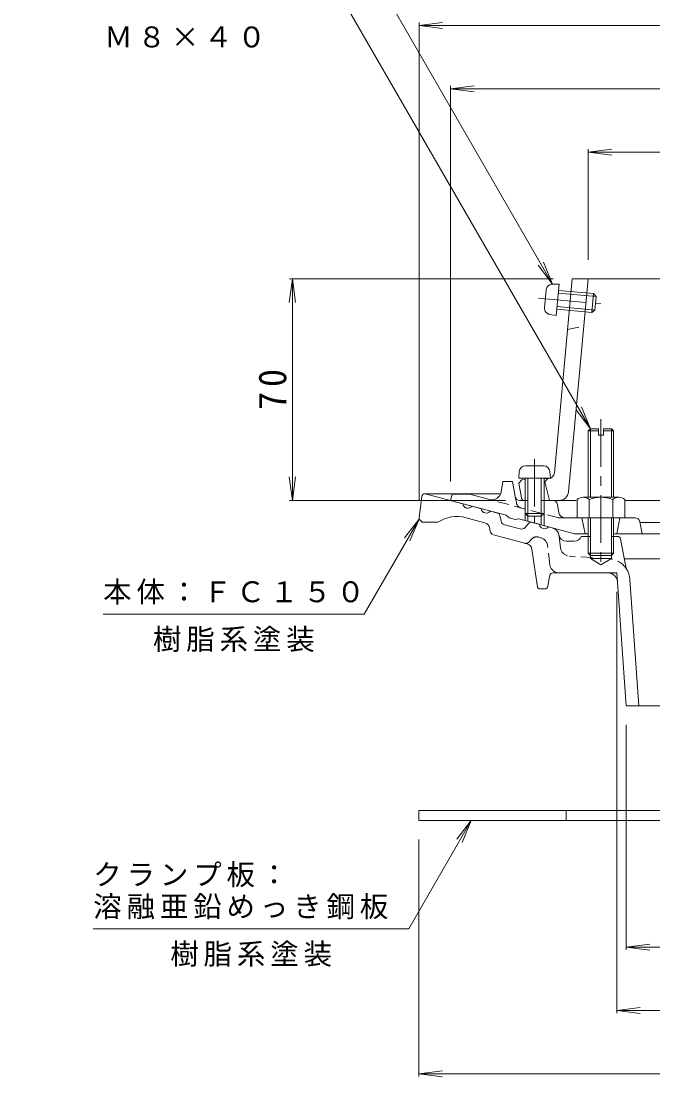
# Model space of a CAD drawing. Units: millimetres, scale not verified. Extents: x -288 to 236, y -347 to 360.
# Drawn here: x -270.2 to -70.6, y -218.7 to 114.8 of the extents above; entities that cross this region are included whole.
import ezdxf

# ---------------------------------------------------------------- set-up
doc = ezdxf.new("R2010")
doc.units = ezdxf.units.MM
doc.header["$LTSCALE"] = 3
for name, pattern in [('CHAIN1', [8, 5, -1, 1, -1]), ('DASHED1', [1.8, 1.2, -0.6]), ('DOUBLE_CHAIN1', [8.8, 5, -1, 0.6, -0.6, 0.6, -1])]:
    doc.linetypes.add(name, pattern=pattern)
for name, color, linetype, lineweight in [('0-0_通り芯', 3, 'Continuous', 9), ('0-1_躯体', 2, 'Continuous', 9), ('0-2_仕上', 6, 'Continuous', 5), ('0-3_建具', 4, 'Continuous', 9), ('0-4_その他', 7, 'Continuous', 9), ('0-5_寸法', 7, 'Continuous', 9), ('0-A', 4, 'Continuous', 9)]:
    doc.layers.add(name, color=color, linetype=linetype, lineweight=lineweight)
doc.styles.add('ＭＳ ゴシック', font='')
doc.styles.get('ＭＳ ゴシック').set_extended_font_data('MS Gothic')

msp = doc.modelspace()

# ---------------------------------------------------------------- linework, layer by layer
at = {"layer": '0-0_通り芯'}
for p, q in [((-142.604, -34.489), (-118.65, -34.489)), ((-142.486, -34.489), (-130.631, -37.666)), ((-127.733, -38.442), (-124.835, -39.219)), ((-119.637, -40.612), (-121.938, -39.995)), ((-143.486, -43.489), (-144.486, -42.489)), ((-123.657, -43.676), (-129.628, -42.076)), ((-118.916, -41.377), (-118.553, -43.15)), ((-143.486, -43.489), (-138.486, -43.489)), ((-121.976, -46.373), (-122.215, -45.207)), ((-117.472, -44.298), (-112.501, -45.629)), ((-109.791, -43.822), (-110.991, -45.176)), ((-106.483, -44.136), (-108.783, -43.52)), ((-102.441, -45.219), (-103.585, -44.913)), ((-110.259, -50.371), (-120.895, -47.522)), ((-95.486, -49.489), (-97.834, -49.489)), ((-90.31, -47.989), (-93.195, -47.989)), ((-81.809, -47.989), (-83.663, -47.989)), ((-80.828, -48.796), (-78.987, -58.166)), ((-107.049, -64.061), (-108.797, -52.016)), ((-90.31, -54.989), (-90.31, -53.989)), ((-90.31, -54.989), (-83.663, -54.989)), ((-90.31, -54.989), (-86.987, -56.908)), ((-83.663, -54.989), (-86.987, -56.908)), ((-83.663, -53.989), (-83.663, -54.989)), ((20.838, -55.048), (-79.599, -55.048)), ((-103.906, -64.087), (-103.147, -60.293)), ((-77.829, -61.55), (-74.976, -101.489)), ((-106.554, -64.489), (-104.396, -64.489)), ((-78.987, -101.489), (15.013, -101.489))]:
    msp.add_line(p, q, dxfattribs=at)
at = {"layer": '0-0_通り芯', "linetype": 'DASHED1'}
for p, q in [((-109.638, -49.679), (-108.848, -48.788)), ((-106.082, -48.385), (-106.834, -48.183)), ((-99.773, -51.551), (-100.24, -47.751)), ((-103.152, -56.855), (-103.881, -50.917)), ((-84.323, -55.065), (-97.005, -54.179))]:
    msp.add_line(p, q, dxfattribs=at)
at = {"layer": '0-0_通り芯'}
for points in [[(-143.596, -35.365), (-144.426, -42.007), (-144.486, -42.489)], [(-102.167, -59.489), (-81.987, -59.489), (-78.987, -101.489)]]:
    msp.add_lwpolyline(points, dxfattribs=at)
for centre, radius, start, end in [((-142.604, -35.489), 1, 90, 172.87573), ((-129.02, -37.45), 1.625, 187.61929, 322.3797), ((-123.225, -39.003), 1.625, 187.62059, 322.37891), ((-132.475, -52.701), 11, 75.00012, 123.1295), ((-119.895, -41.578), 1, 11.56642, 75.00078), ((-117.083, -42.849), 1.5, 191.5649, 254.99991), ((-124.174, -45.608), 2, 11.56621, 75.0005), ((-120.507, -46.073), 1.5, 191.56628, 239.30832), ((-112.113, -44.181), 1.5, 254.99991, 318.43558), ((-109.042, -44.486), 1, 75.00023, 138.43498), ((-104.872, -43.921), 1.625, 187.62059, 322.38074), ((-103.218, -48.117), 3, 11.83266, 75.00041), ((-97.834, -46.989), 2.5, 191.83293, 270), ((-95.486, -46.989), 2.5, 270, 336.42221), ((-81.809, -48.989), 1, 11.11934, 90), ((-110.777, -52.303), 2, 8.26033, 75.00035), ((-102.167, -60.489), 1, 90, 168.69026), ((-84.78, -62.489), 3, 4.08546, 90), ((-84.811, -62.048), 7, 4.0856, 33.68298), ((-106.554, -63.989), 0.5, 188.26138, 270), ((-104.396, -63.989), 0.5, 270, 348.69006)]:
    msp.add_arc(centre, radius, start, end, dxfattribs=at)
at = {"layer": '0-0_通り芯', "linetype": 'DASHED1'}
for centre, radius, start, end in [((-110.76, -48.684), 1.5, 255.00128, 318.43651), ((-107.352, -50.115), 2, 74.99976, 138.43507), ((-106.859, -51.282), 3, 7.00008, 74.99991), ((-103.218, -48.117), 3, 6.99973, 11.83266), ((-96.796, -51.186), 3, 187.00008, 266.00017), ((-84.811, -62.048), 7, 33.68298, 85.99998), ((-100.175, -56.489), 3, 187.00008, 270)]:
    msp.add_arc(centre, radius, start, end, dxfattribs=at)
at = {"layer": '0-1_躯体', "color": 4, "linetype": 'CHAIN1'}
msp.add_line((-86.987, -10.989), (-86.987, -57.18), dxfattribs=at)
at = {"layer": '0-1_躯体', "color": 4}
for p, q in [((-90.987, -14.666), (-90.31, -13.989)), ((-90.987, -35.633), (-90.987, -14.666)), ((-87.737, -14.666), (-90.987, -14.666)), ((-90.31, -35.633), (-90.31, -13.989)), ((-87.737, -15.989), (-86.237, -15.989)), ((-86.237, -13.989), (-86.237, -15.989)), ((-86.237, -13.989), (-83.663, -13.989)), ((-82.987, -14.666), (-86.237, -14.666)), ((-83.663, -13.989), (-82.987, -14.666)), ((-83.663, -35.633), (-83.663, -13.989)), ((-82.987, -35.633), (-82.987, -14.666)), ((-94.487, -36.355), (-94.487, -42.133)), ((-92.61, -35.633), (-81.363, -35.633)), ((-90.734, -36.355), (-90.734, -42.133)), ((-83.239, -36.355), (-83.239, -42.133)), ((-79.486, -36.355), (-79.486, -42.133)), ((-94.487, -42.133), (-79.486, -42.133)), ((-90.987, -42.133), (-90.987, -53.313)), ((-90.31, -42.133), (-90.31, -53.989)), ((-83.663, -42.133), (-83.663, -53.989)), ((-82.987, -42.133), (-82.987, -53.313))]:
    msp.add_line(p, q, dxfattribs=at)
at = {"layer": '0-1_躯体'}
for p, q in [((-118.479, -33.852), (-117.986, -30.633)), ((-114.986, -30.633), (-117.986, -30.633)), ((-114.986, -30.633), (-114.091, -35.409)), ((-134.486, -36.633), (-133.987, -34.633)), ((-128.428, -34.633), (-133.987, -34.633)), ((-122.221, -36.296), (-128.428, -34.633)), ((-112.617, -36.633), (-110.117, -36.633)), ((-102.243, -36.633), (-105.856, -36.633)), ((-100.301, -40.483), (-100.766, -37.87)), ((-113.986, -42.643), (-112.986, -42.394)), ((-95.3, -47.133), (-112.986, -42.394)), ((-110.987, -40.763), (-110.987, -42.93)), ((-110.117, -41.633), (-110.117, -43.163)), ((-105.856, -41.633), (-105.856, -44.304)), ((-104.986, -40.763), (-104.986, -44.537)), ((-98.332, -42.133), (-76.216, -42.133)), ((-92.987, -42.133), (-91.987, -47.133)), ((-80.986, -42.133), (-81.987, -47.133)), ((-74.745, -43.339), (-73.986, -47.133)), ((-74.687, -43.633), (30.866, -43.633)), ((-90.987, -47.133), (-95.3, -47.133)), ((-82.987, -47.133), (31.327, -47.133))]:
    msp.add_line(p, q, dxfattribs=at)
at = {"layer": '0-1_躯体', "linetype": 'DASHED1'}
for p, q in [((-100.436, -42.133), (-122.221, -36.296)), ((-114.091, -35.409), (-113.718, -37.399)), ((-98.332, -42.133), (-100.437, -42.133))]:
    msp.add_line(p, q, dxfattribs=at)
at = {"layer": '0-1_躯体', "color": 4}
msp.add_lwpolyline([(-90.31, -13.989), (-87.737, -13.989), (-87.737, -15.989)], dxfattribs=at)
at = {"layer": '0-1_躯体'}
msp.add_lwpolyline([(-113.986, -42.643), (-115.986, -42.107), (-116.987, -41.322), (-134.486, -36.633)], dxfattribs=at)
at = {"layer": '0-1_躯体', "color": 4}
msp.add_lwpolyline([(-82.987, -53.313), (-90.987, -53.313), (-90.31, -53.989), (-83.663, -53.989)], close=True, dxfattribs=at)
at = {"layer": '0-1_躯体'}
for centre, radius, start, end in [((-121.445, -33.398), 3, 254.99973, 351.29286), ((-112.617, -35.133), 1.5, 190.61565, 270), ((-102.243, -38.133), 1.5, 10.08813, 90), ((-98.332, -40.133), 2, 190.08937, 270), ((-76.216, -43.633), 1.5, 11.31021, 90)]:
    msp.add_arc(centre, radius, start, end, dxfattribs=at)
at = {"layer": '0-1_躯体', "color": 4}
for centre, radius, start, end in [((-92.61, -38.433), 2.8, 47.92557, 132.07463), ((-86.987, -45.722), 10.089, 68.19786, 111.80214), ((-81.363, -38.433), 2.8, 47.92572, 132.07428)]:
    msp.add_arc(centre, radius, start, end, dxfattribs=at)
at = {"layer": '0-1_躯体', "linetype": 'DASHED1'}
msp.add_arc((-111.753, -37.03), 2, 190.61488, 255.0005, dxfattribs=at)
at = {"layer": '0-2_仕上'}
for p, q in [((-101.653, -27.865), (-96.089, 33.367)), ((-97.271, -33.912), (-90.987, 33.367)), ((32.116, 33.367), (-96.089, 33.367)), ((-103.556, -29.703), (-104.987, -29.768)), ((-103.736, -29.711), (-104.736, -30.758)), ((-111.987, -30.086), (-112.986, -31.133)), ((-112.136, -35.812), (-112.986, -31.133)), ((-110.987, -30.041), (-111.987, -30.086)), ((-104.736, -30.758), (-103.237, -36.633)), ((-102.243, -36.633), (-94.813, -36.633)), ((38.27, -36.633), (-79.486, -36.633))]:
    msp.add_line(p, q, dxfattribs=at)
at = {"layer": '0-2_仕上', "linetype": 'DASHED1'}
msp.add_line((-97.543, 17.367), (-92.388, 18.367), dxfattribs=at)
at = {"layer": '0-2_仕上'}
for centre, radius, start, end in [((-103.647, -27.705), 2, 272.60175, 354.80721), ((-111.152, -35.633), 1, 190.30324, 270), ((-100.258, -33.633), 3, 270, 354.6631)]:
    msp.add_arc(centre, radius, start, end, dxfattribs=at)
at = {"layer": '0-3_建具'}
for p, q in [((-144.487, -134.489), (44.838, -134.489)), ((-144.487, -134.489), (-144.487, -137.689)), ((-97.987, -134.489), (-97.987, -137.689)), ((80.513, -137.689), (-144.487, -137.689))]:
    msp.add_line(p, q, dxfattribs=at)
at = {"layer": '0-4_その他'}
for p, q in [((-144.486, 113.367), (-137.051, 114.346)), ((-144.486, 114.267), (-144.486, -36.489)), ((-144.486, 113.367), (80.513, 113.367)), ((-144.486, 113.367), (-137.051, 112.388)), ((-134.486, 93.367), (-127.051, 94.346)), ((-134.486, 94.267), (-134.486, -30.633)), ((-134.486, 93.367), (70.513, 93.367)), ((-134.486, 93.367), (-127.051, 92.388)), ((-90.987, 73.367), (-83.551, 74.346)), ((-90.987, 74.267), (-90.987, 39.367)), ((-90.987, 73.367), (27.014, 73.367)), ((-90.987, 73.367), (-83.551, 72.388)), ((-184.486, 33.367), (-185.465, 25.931)), ((-185.386, 33.367), (-102.089, 33.367)), ((-184.486, 33.367), (-184.486, -36.633)), ((-184.486, 33.367), (-183.508, 25.931)), ((-184.486, -36.633), (-185.465, -29.197)), ((-184.486, -36.633), (-183.508, -29.197)), ((-185.386, -36.633), (-117.158, -36.633)), ((-81.987, -198.589), (-81.987, -65.489)), ((-78.987, -178.589), (-78.987, -107.489)), ((-144.487, -218.589), (-144.487, -143.689)), ((-78.987, -177.689), (-71.551, -176.71)), ((-78.987, -177.689), (15.013, -177.689)), ((-78.987, -177.689), (-71.551, -178.668)), ((-81.987, -197.689), (-74.551, -196.71)), ((18.014, -197.689), (-81.987, -197.689)), ((-81.987, -197.689), (-74.551, -198.668)), ((-144.487, -217.689), (-137.051, -216.71)), ((-144.487, -217.689), (80.513, -217.689)), ((-144.487, -217.689), (-137.051, -218.668))]:
    msp.add_line(p, q, dxfattribs=at)
at = {"layer": '0-5_寸法'}
for p, q in [((-102.309, 31.713), (-174.084, 156.032)), ((-102.309, 31.713), (-106.874, 37.663)), ((-102.309, 31.713), (-105.179, 38.642)), ((-90.31, -13.989), (-94.876, -8.039)), ((-90.31, -13.989), (-93.18, -7.06)), ((-144.486, -42.489), (-161.807, -72.489)), ((-144.486, -42.489), (-149.052, -48.439)), ((-144.486, -42.489), (-147.357, -49.418)), ((-244.307, -72.489), (-161.807, -72.489)), ((-127.987, -137.689), (-147.732, -171.89)), ((-127.987, -137.689), (-132.552, -143.639)), ((-127.987, -137.689), (-130.857, -144.618)), ((-147.732, -171.89), (-247.429, -171.89))]:
    msp.add_line(p, q, dxfattribs=at)
msp.add_lwpolyline([(-90.31, -13.989), (-166.712, 118.343), (-270.212, 118.343)], dxfattribs=at)
at = {"layer": '0-A', "linetype": 'DOUBLE_CHAIN1'}
for p, q in [((-102.309, 31.713), (-100.226, 31.706)), ((-100.226, 31.706), (-101.131, 21.747)), ((-106.699, 27.274), (-86.671, 25.454)), ((-104.307, 29.894), (-104.819, 24.265)), ((-100.486, 28.848), (-88.535, 27.762)), ((-100.407, 29.714), (-89.323, 28.707)), ((-89.323, 28.707), (-89.866, 22.732)), ((-88.535, 27.762), (-89.323, 28.707)), ((-88.535, 27.762), (-88.921, 23.519)), ((-100.95, 23.739), (-89.866, 22.732)), ((-100.872, 24.605), (-88.921, 23.519)), ((-88.921, 23.519), (-89.866, 22.732)), ((-103.181, 22.116), (-101.131, 21.747))]:
    msp.add_line(p, q, dxfattribs=at)
at = {"layer": '0-A'}
for p, q in [((-105.16, -25.693), (-110.813, -25.693)), ((-112.805, -27.519), (-112.987, -29.593)), ((-102.987, -29.593), (-112.987, -29.593)), ((-110.987, -29.593), (-110.987, -40.723)), ((-110.117, -29.593), (-110.117, -41.593)), ((-105.856, -29.593), (-105.856, -41.593)), ((-104.987, -29.593), (-104.987, -40.723)), ((-103.168, -27.519), (-102.987, -29.593)), ((-110.117, -41.593), (-110.987, -40.723)), ((-104.987, -40.723), (-110.987, -40.723)), ((-105.856, -41.593), (-110.117, -41.593)), ((-105.856, -41.593), (-104.987, -40.723))]:
    msp.add_line(p, q, dxfattribs=at)
at = {"layer": '0-A', "linetype": 'CHAIN1'}
msp.add_line((-107.987, -23.548), (-107.987, -43.659), dxfattribs=at)
at = {"layer": '0-A', "linetype": 'DOUBLE_CHAIN1'}
for centre, start, end in [((-102.315, 29.713), 89.80701, 174.80699), ((-102.827, 24.084), 174.80699, 259.80698)]:
    msp.add_arc(centre, 2, start, end, dxfattribs=at)
at = {"layer": '0-A'}
for centre, start, end in [((-110.813, -27.693), 90, 174.99998), ((-105.16, -27.693), 5.00002, 90)]:
    msp.add_arc(centre, 2, start, end, dxfattribs=at)

# ---------------------------------------------------------------- texts
at = {"layer": '0-4_その他', "color": 2, "insert": (-186.286, -8.008), "char_height": 8.798, "attachment_point": 7, "rotation": 90, "style": 'ＭＳ ゴシック'}
msp.add_mtext('\\T1.27;\\W0.95;70', dxfattribs=at)
at = {"layer": '0-5_寸法', "char_height": 6.598, "attachment_point": 7, "style": 'ＭＳ ゴシック'}
for s, insert in [('\\T1.17;Ｍ８×４０', (-243.962, 106.343)), ('\\T1.17;本体：ＦＣ１５０', (-244.307, -69.489)), ('\\T1.17;樹脂系塗装', (-228.557, -84.489)), ('\\T1.17;クランプ板：', (-247.429, -158.796)), ('\\T1.17;溶融亜鉛めっき鋼板', (-247.429, -168.89)), ('\\T1.17;樹脂系塗装', (-223.081, -183.89))]:
    msp.add_mtext(s, dxfattribs=dict(at, insert=insert))

doc.saveas('drawing.dxf')
